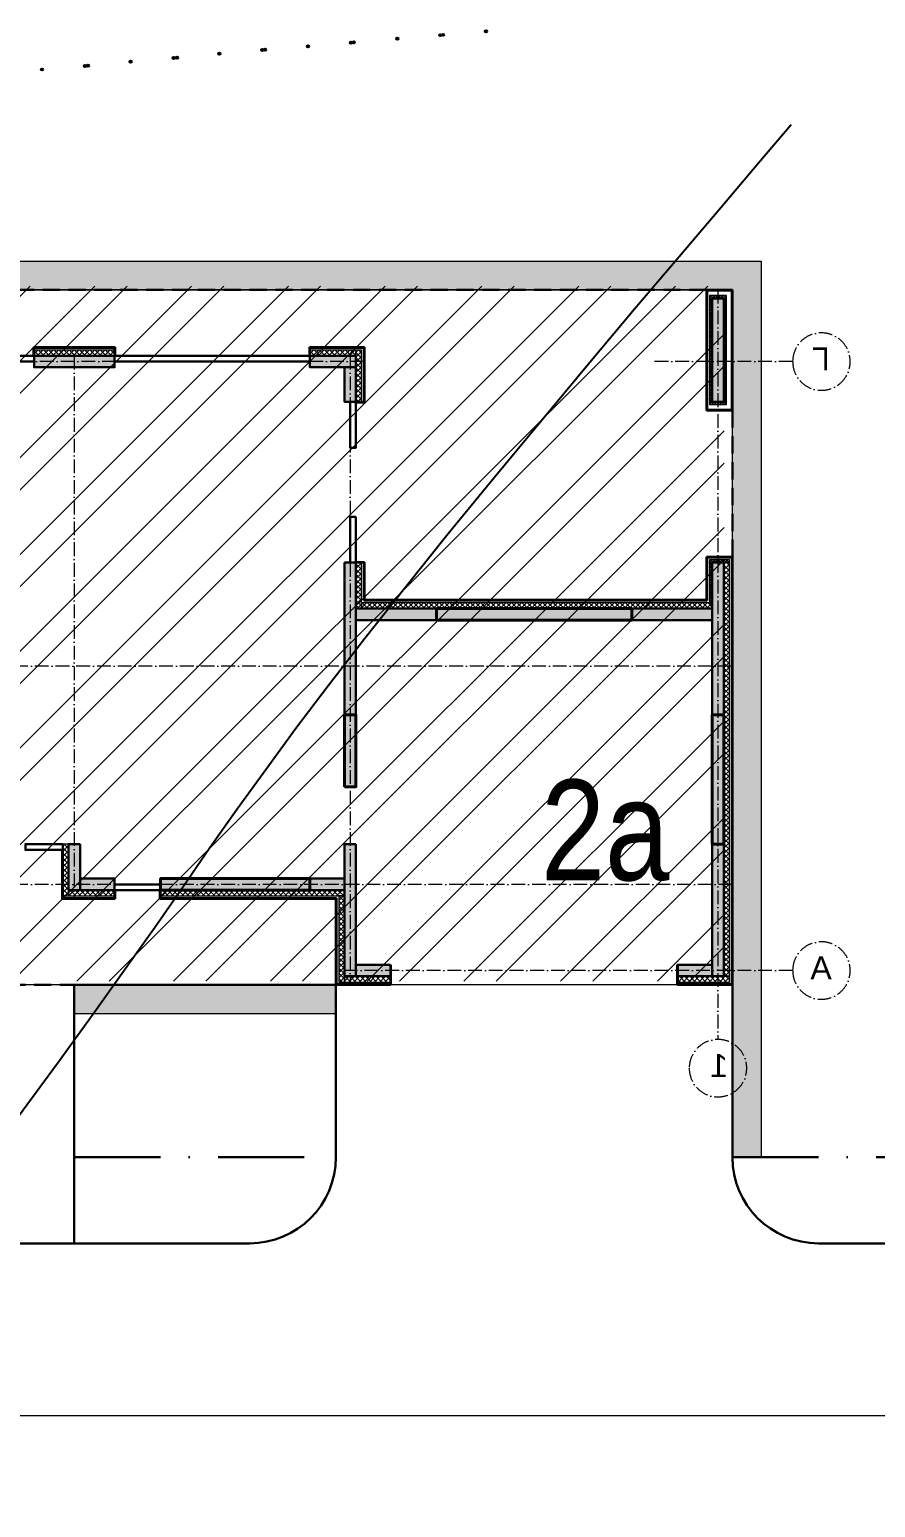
# Model space of a CAD drawing. Header units: millimetres. Extents: x 1353783 to 6492029790, y -7276956 to -512500.
# Drawn here: x 9987517 to 9990460, y -2834021 to -2828876 of the extents above; entities that cross this region are included whole.
import ezdxf

# ---------------------------------------------------------------- set-up
doc = ezdxf.new("R2010")
doc.units = ezdxf.units.MM
for name, pattern in [('( Dashed )', [0.75, 0.5, -0.25]), ('482 Границы районов', [5, 3, -1, 0, -1]), ('ACAD_ISO10W100', [18, 12, -3, 0, -3]), ('CONTI', [0]), ('осевая', [50.800000000000004, 31.75, -6.35, 6.35, -6.35])]:
    doc.linetypes.add(name, pattern=pattern)
doc.layers.get('0').update_dxf_attribs({"lineweight": 5})
doc.layers.get('Defpoints').update_dxf_attribs({"color": 255})
for name, color, linetype, lineweight in [('!A-DIAFRAGM типовой', 142, 'Continuous', 0), ('7земля', 7, 'Continuous', 30), ('DIAFRAGM', 46, 'Continuous', 30), ('G-ANNO-SCHD', 231, 'Continuous', 9), ('Hatch', 254, 'Continuous', 5), ('INSULATION', 81, 'Continuous', 5), ('ГП-Граница учасика ИЖС', 3, 'Continuous', 5), ('ГП-Тратуар', 3, 'Continuous', 5), ('ГР.УЧ', 12, 'ограждение1', 40), ('оси', 231, 'осевая', 9)]:
    doc.layers.add(name, color=color, linetype=linetype, lineweight=lineweight)
for name, color, linetype in [('GORIZUNKNOWN', 32, 'CONTI'), ('SIT_LРЕЛЬЕФ', 7, 'CONTI'), ('РЕЛЬЕФ', 7, 'CONTI')]:
    doc.layers.add(name, color=color, linetype=linetype)
doc.styles.add('GOST Common', font='', dxfattribs={"height": 3})
doc.styles.add('основной', font='Arial Narrow.ttf', dxfattribs={"height": 1.5})
doc.styles.get('GOST Common').set_extended_font_data('GOST Common')
doc.linetypes.add('ограждение1', pattern='A,6.35,-2.54,[133,ltypeshp.shx,S=2.54,R=0,X=-2.54,Y=0],-2.54,25.4', length=36.83)

# ---------------------------------------------------------------- blocks, each defined once
blk = doc.blocks.new('амвамвам')
at = {"lineweight": 30, "ltscale": 100, "true_color": 0x939598}
h = blk.add_hatch(color=252, dxfattribs=at)
h.dxf.hatch_style = 1
h.paths.add_polyline_path([(9894580.338290177, -3565391.88769348), (9894580.338290177, -3565891.88769348), (9899130.338564783, -3565891.887693478), (9899130.341170862, -3565391.887648923)], flags=17)
h.paths.add_polyline_path([(9891780.338290177, -3565391.887648897), (9891780.338290177, -3565891.887648897), (9881030.340903096, -3565891.887648897), (9880530.340903096, -3565891.887648901), (9880530.340903096, -3553291.857615579), (9880530.340903088, -3552791.857615579), (9906030.341103919, -3552791.857615585), (9906530.341103919, -3552791.857615585), (9906530.341103911, -3568391.654640839), (9906030.3378395, -3568391.654640839), (9906030.341103919, -3553291.854581596), (9881030.340903088, -3553291.857665166), (9881030.340903088, -3565391.887693487)])
at = {"color": 251, "lineweight": 15, "ltscale": 100, "true_color": 0x636466}
for points in [[(9891780.338290177, -3565391.887648897), (9891780.338290177, -3565891.887648897), (9881030.340903096, -3565891.887648897), (9880530.340903096, -3565891.887648901), (9880530.340903096, -3553291.857615579), (9880530.340903088, -3552791.857615579), (9906030.341103919, -3552791.857615585), (9906530.341103919, -3552791.857615585), (9906530.341103911, -3568391.654640839), (9906030.3378395, -3568391.654640839), (9906030.341103919, -3553291.854581596), (9881030.340903088, -3553291.857665166), (9881030.340903088, -3565391.887693487)], [(9894580.338290177, -3565391.88769348), (9894580.338290177, -3565891.88769348), (9899130.338564783, -3565891.887693478), (9899130.341170862, -3565391.887648923)]]:
    blk.add_lwpolyline(points, close=True, dxfattribs=at)
blk = doc.blocks.new('ТИП-2')
at = {"layer": '!A-DIAFRAGM типовой', "lineweight": 0, "ltscale": 100, "true_color": 0x000000}
h = blk.add_hatch(color=18, dxfattribs=at)
h.dxf.hatch_style = 1
h.paths.add_polyline_path([(10321114.28069974, -2871325.794384203), (10321314.28069974, -2871325.794339576), (10321314.2802981, -2869525.794339576), (10321114.2802981, -2869525.794384203)])
h = blk.add_hatch(color=18, dxfattribs=at)
h.dxf.hatch_style = 1
h.paths.add_polyline_path([(10345614.2808138, -2871325.784358687), (10345814.2808138, -2871325.78431406), (10345814.28041215, -2869525.78909589), (10345614.28041215, -2869525.789140517)])
h = blk.add_hatch(color=18, dxfattribs=at)
h.dxf.hatch_style = 1
h.paths.add_polyline_path([(10327514.28055711, -2870525.800309684), (10327514.28060173, -2870725.800309684), (10328314.27932481, -2870725.800131175), (10328314.27928018, -2870525.800131175)])
h = blk.add_hatch(color=18, dxfattribs=at)
h.dxf.hatch_style = 1
h.paths.add_polyline_path([(10331714.2812801, -2870525.800449893), (10331714.28132472, -2870725.800449893), (10333114.27990833, -2870725.800137503), (10333114.2798637, -2870525.800137503)])
h = blk.add_hatch(color=18, dxfattribs=at)
h.dxf.hatch_style = 1
h.paths.add_polyline_path([(10335014.28127516, -2870525.800449896), (10335014.28131979, -2870725.800449896), (10336414.27990339, -2870725.800137506), (10336414.27985877, -2870525.800137506)])
h = blk.add_hatch(color=18, dxfattribs=at)
h.dxf.hatch_style = 1
h.paths.add_polyline_path([(10338314.28127516, -2870525.800449896), (10338314.28131979, -2870725.800449896), (10339714.27990339, -2870725.800137506), (10339714.27985877, -2870525.800137506)])
h = blk.add_hatch(color=18, dxfattribs=at)
h.dxf.hatch_style = 1
h.paths.add_polyline_path([(10341714.28127514, -2870525.800449898), (10341714.28131977, -2870725.800449898), (10343114.27990338, -2870725.800137509), (10343114.27985875, -2870525.800137509)])
h = blk.add_hatch(color=18, dxfattribs=at)
h.dxf.hatch_style = 1
h.paths.add_polyline_path([(10345014.2805906, -2870525.791351355), (10345014.28063523, -2870725.791351355), (10345614.28067992, -2870725.791217473), (10345614.28063529, -2870525.791217473)])
h = blk.add_hatch(color=18, dxfattribs=at)
h.dxf.hatch_style = 1
h.paths.add_polyline_path([(10327514.28073561, -2871325.794377865), (10327714.28073561, -2871325.794333238), (10327714.28060173, -2870725.794333238), (10327514.28060173, -2870725.794377865)])
h = blk.add_hatch(color=18, dxfattribs=at)
h.dxf.hatch_style = 1
h.paths.add_polyline_path([(10345814.28014073, -2873575.794361891), (10345614.28014073, -2873575.794406518), (10345614.28085477, -2876775.794416242), (10345814.28085477, -2876775.794371615)])
h = blk.add_hatch(color=18, dxfattribs=at)
h.dxf.hatch_style = 1
h.paths.add_polyline_path([(10321114.28003041, -2876775.795799684), (10321314.28003041, -2876775.795755057), (10321314.2794391, -2874125.798562277), (10321114.2794391, -2874125.798606904)])
h = blk.add_hatch(color=18, dxfattribs=at)
h.dxf.hatch_style = 1
h.paths.add_polyline_path([(10327714.28037449, -2874125.798539959), (10327514.28037449, -2874125.798584586), (10327514.28096579, -2876775.794385423), (10327714.28096579, -2876775.794340796)])
h = blk.add_hatch(color=18, dxfattribs=at)
h.dxf.hatch_style = 1
h.paths.add_polyline_path([(10321314.27962602, -2874925.831572238), (10321314.27967064, -2875125.831572238), (10322714.27967064, -2875125.831259849), (10322714.27962602, -2874925.831259849)])
h = blk.add_hatch(color=18, dxfattribs=at)
h.dxf.hatch_style = 1
h.paths.add_polyline_path([(10326114.28152829, -2874925.825995184), (10326114.28157292, -2875125.825995184), (10327514.28157292, -2875125.825682795), (10327514.28152829, -2874925.825682795)])
h = blk.add_hatch(color=18, dxfattribs=at)
h.dxf.hatch_style = 1
h.paths.add_polyline_path([(10321114.27915135, -2881326.077643656), (10321314.27915135, -2881326.077599029), (10321314.27863808, -2879025.800171928), (10321114.27863808, -2879025.800216555)])
h = blk.add_hatch(color=18, dxfattribs=at)
h.dxf.hatch_style = 1
h.paths.add_polyline_path([(10327514.2807444, -2879025.799959368), (10327714.2807444, -2879025.800003995), (10327714.28023113, -2881326.058647835), (10327514.28023113, -2881326.058603208)])
h = blk.add_hatch(color=18, dxfattribs=at)
h.dxf.hatch_style = 1
h.paths.add_polyline_path([(10332314.28074961, -2879025.801131424), (10332514.28074961, -2879025.801176051), (10332514.28057111, -2879825.794317264), (10332314.28057111, -2879825.794272637)])
h = blk.add_hatch(color=18, dxfattribs=at)
h.dxf.hatch_style = 1
h.paths.add_polyline_path([(10345614.28074932, -2879025.800275051), (10345814.28074932, -2879025.800319678), (10345814.2802361, -2881325.824323273), (10345614.2802361, -2881325.824278646)])
h = blk.add_hatch(color=18, dxfattribs=at)
h.dxf.hatch_style = 1
h.paths.add_polyline_path([(10327714.2805659, -2879825.794171644), (10327714.28061052, -2879625.794171644), (10328314.28098999, -2879625.794305526), (10328314.28094537, -2879825.794305526)])
h = blk.add_hatch(color=18, dxfattribs=at)
h.dxf.hatch_style = 1
h.paths.add_polyline_path([(10331714.28102024, -2879825.794138756), (10331714.28106486, -2879625.794138756), (10332314.28061573, -2879625.794272637), (10332314.28057111, -2879825.794272637)])
h = blk.add_hatch(color=18, dxfattribs=at)
h.dxf.hatch_style = 1
h.paths.add_polyline_path([(10335014.28225489, -2879625.824392607), (10335014.28229951, -2879825.824392607), (10336414.28110833, -2879825.824080218), (10336414.2810637, -2879625.824080218)])
h = blk.add_hatch(color=18, dxfattribs=at)
h.dxf.hatch_style = 1
h.paths.add_polyline_path([(10338314.28253459, -2879625.794518085), (10338314.28257921, -2879825.794518085), (10339714.28052839, -2879825.794205696), (10339714.28048377, -2879625.794205696)])
h = blk.add_hatch(color=18, dxfattribs=at)
h.dxf.hatch_style = 1
h.paths.add_polyline_path([(10341714.28127385, -2879825.824144751), (10341714.28131847, -2879625.824144751), (10343114.27988221, -2879625.824457141), (10343114.27983759, -2879825.824457141)])
h = blk.add_hatch(color=18, dxfattribs=at)
h.dxf.hatch_style = 1
h.paths.add_polyline_path([(10345014.28052612, -2879825.793282383), (10345014.28057075, -2879625.793282383), (10345614.28061544, -2879625.793416264), (10345614.28057081, -2879825.793416264)])
h = blk.add_hatch(color=18, dxfattribs=at)
h.dxf.hatch_style = 1
h.paths.add_polyline_path([(10321314.28051204, -2881126.057442903), (10321314.28055666, -2881326.057442903), (10321914.28006483, -2881326.057309022), (10321914.2800202, -2881126.057309022)])
h = blk.add_hatch(color=18, dxfattribs=at)
h.dxf.hatch_style = 1
h.paths.add_polyline_path([(10326914.28070969, -2881126.058737089), (10326914.28075432, -2881326.058737089), (10327514.28029807, -2881326.058603208), (10327514.28025345, -2881126.058603208)])
at = {"layer": 'Hatch', "lineweight": 40, "ltscale": 0.5, "true_color": 0x000000}
for points in [[(10345814.28061054, -2873575.794361891), (10345614.28061054, -2873575.794361891), (10345614.28061054, -2871325.788480768), (10345814.28061054, -2871325.788480768)], [(10326114.2815506, -2875125.831259849), (10326114.2815506, -2874925.831259849), (10322714.27970029, -2874925.831259849), (10322714.27970029, -2875125.831259849)], [(10321314.27894875, -2879025.800193593), (10321114.27894875, -2879025.800193593), (10321114.27894875, -2876775.793202593), (10321314.27894875, -2876775.793202593)], [(10327714.28061054, -2878025.796644622), (10327514.28061054, -2878025.796644622), (10327514.28061054, -2876775.794349302), (10327714.28061054, -2876775.794349302)], [(10345814.28061053, -2879025.800297365), (10345614.28061053, -2879025.800297365), (10345614.28061053, -2876775.794416242), (10345814.28061053, -2876775.794416242)], [(10335214.28061027, -2879625.821870604), (10335014.28061027, -2879625.821870604), (10335014.28061027, -2879025.825927126), (10335214.28061027, -2879025.825927126)], [(10328314.28098999, -2879825.824323271), (10328314.28098999, -2879625.824323271), (10330914.29235347, -2879625.824323271), (10330914.29235347, -2879825.824323271)], [(10336414.28108601, -2879825.794361876), (10336414.28108601, -2879625.794361876), (10338314.28253459, -2879625.794361876), (10338314.28253459, -2879825.794361876)], [(10339714.28050608, -2879825.794361876), (10339714.28050608, -2879625.794361876), (10341714.28129616, -2879625.794361876), (10341714.28129616, -2879825.794361876)], [(10343114.2798599, -2879825.794361876), (10343114.2798599, -2879625.794361876), (10344214.28054843, -2879625.794361876), (10344214.28054843, -2879825.794361876)]]:
    blk.add_hatch(color=18, dxfattribs=at).paths.add_polyline_path(points)
at = {"layer": 'INSULATION', "ltscale": 0.5, "true_color": 0x000000}
h = blk.add_hatch(dxfattribs=at)
h.set_pattern_fill('ANSI37', color=18, scale=9.999997768927233, angle=-90.00000000000006)
h.set_pattern_definition([(314.9999999999999, (10327382.394814, -2869475.794395359), (22.45063529377169, 22.45063529377164), []), (44.99999999999994, (10327382.394814, -2869475.794395359), (-22.45063529377164, 22.45063529377169), [])])
h.paths.add_polyline_path([(10321364.2798853, -2869475.794395359), (10321364.2798853, -2869525.794384203), (10321064.28030925, -2869525.794384203), (10321064.28030925, -2869475.794395359)])
h = blk.add_hatch(dxfattribs=at)
h.set_pattern_fill('ANSI37', color=18, scale=9.999997768927233, angle=-90.00000000000006)
h.set_pattern_definition([(314.9999999999999, (10351882.39492805, -2869475.789151673), (22.45063529377169, 22.45063529377164), []), (44.99999999999994, (10351882.39492805, -2869475.789151673), (-22.45063529377164, 22.45063529377169), [])])
h.paths.add_polyline_path([(10345914.28061054, -2869475.789151673), (10345914.28061054, -2869525.789140517), (10345564.28042331, -2869525.789140517), (10345564.28042331, -2869475.789151673)])
h = blk.add_hatch(dxfattribs=at)
h.set_pattern_fill('ANSI37', color=18, scale=9.999997768927233, angle=180)
h.set_pattern_definition([(225, (10321114.2802981, -2875843.908888947), (22.45063529377165, -22.45063529377168), []), (314.9999999999999, (10321114.2802981, -2875843.908888947), (22.45063529377168, 22.45063529377165), [])])
h.paths.add_polyline_path([(10321114.2802981, -2871325.790389668), (10321064.28030925, -2871325.790389668), (10321064.28030925, -2869525.794384204), (10321114.2802981, -2869525.794384204)])
h = blk.add_hatch(dxfattribs=at)
h.set_pattern_fill('ANSI37', color=18, scale=9.999997768927233, angle=180)
h.set_pattern_definition([(225, (10321364.2798853, -2875843.90884432), (22.45063529377165, -22.45063529377168), []), (314.9999999999999, (10321364.2798853, -2875843.90884432), (22.45063529377168, 22.45063529377165), [])])
h.paths.add_polyline_path([(10321364.2798853, -2871325.790345041), (10321314.27989646, -2871325.790345041), (10321314.27989646, -2869525.794339577), (10321364.2798853, -2869525.794339577)])
h = blk.add_hatch(dxfattribs=at)
h.set_pattern_fill('ANSI37', color=18, scale=9.999997768927233, angle=180)
h.set_pattern_definition([(225, (10345614.28041215, -2875843.903645261), (22.45063529377165, -22.45063529377168), []), (314.9999999999999, (10345614.28041215, -2875843.903645261), (22.45063529377168, 22.45063529377165), [])])
h.paths.add_polyline_path([(10345614.28041215, -2870425.78714325), (10345564.28042331, -2870425.78714325), (10345564.28042331, -2869525.789140518), (10345614.28041215, -2869525.789140518)])
h = blk.add_hatch(dxfattribs=at)
h.set_pattern_fill('ANSI37', color=18, scale=20)
h.set_pattern_definition([(45, (10345814.28061054, -2874889.555347299), (-44.90128060534577, 44.90128060534577), []), (135, (10345814.28061054, -2874889.555347299), (-44.90128060534577, -44.90128060534576), [])])
h.paths.add_polyline_path([(10345814.28061054, -2869525.78909589), (10345914.28061054, -2869525.78909589), (10345914.28061054, -2881325.824323273), (10345814.28061054, -2881325.824323273)])
h = blk.add_hatch(dxfattribs=at)
h.set_pattern_fill('ANSI37', color=18, scale=20)
h.set_pattern_definition([(45, (10327414.2815629, -2865889.519247569), (-44.90128060534577, 44.90128060534577), []), (135, (10327414.2815629, -2865889.519247569), (-44.90128060534577, -44.90128060534576), [])])
h.paths.add_polyline_path([(10327414.2815629, -2870425.794355548), (10327514.2815629, -2870425.794355548), (10327514.2815629, -2871325.789249334), (10327414.2815629, -2871325.789249334)])
h = blk.add_hatch(dxfattribs=at)
h.set_pattern_fill('ANSI37', color=18, scale=20, angle=-90.00000000000001)
h.set_pattern_definition([(315, (10332450.5196007, -2870425.794355548), (44.90128060534578, 44.90128060534576), []), (44.99999999999999, (10332450.5196007, -2870425.794355548), (-44.90128060534575, 44.90128060534578), [])])
h.paths.add_polyline_path([(10328314.27928018, -2870425.794355548), (10328314.27928018, -2870525.794355548), (10327514.28056893, -2870525.794355548), (10327514.28056893, -2870425.794355548)])
h = blk.add_hatch(dxfattribs=at)
h.set_pattern_fill('ANSI37', color=18, scale=20, angle=-90.00000000000001)
h.set_pattern_definition([(315, (10337250.52018422, -2870425.794361876), (44.90128060534578, 44.90128060534576), []), (44.99999999999999, (10337250.52018422, -2870425.794361876), (-44.90128060534575, 44.90128060534578), [])])
h.paths.add_polyline_path([(10333114.2798637, -2870425.794361876), (10333114.2798637, -2870525.794361876), (10331714.28128971, -2870525.794361876), (10331714.28128971, -2870425.794361876)])
h = blk.add_hatch(dxfattribs=at)
h.set_pattern_fill('ANSI37', color=18, scale=20, angle=-90.00000000000001)
h.set_pattern_definition([(315, (10340550.52017928, -2870425.794361879), (44.90128060534578, 44.90128060534576), []), (44.99999999999999, (10340550.52017928, -2870425.794361879), (-44.90128060534575, 44.90128060534578), [])])
h.paths.add_polyline_path([(10336414.27985877, -2870425.794361879), (10336414.27985877, -2870525.794361879), (10335014.28128477, -2870525.794361879), (10335014.28128477, -2870425.794361879)])
h = blk.add_hatch(dxfattribs=at)
h.set_pattern_fill('ANSI37', color=18, scale=20, angle=-90.00000000000001)
h.set_pattern_definition([(315, (10343850.52017928, -2870425.794361879), (44.90128060534578, 44.90128060534576), []), (44.99999999999999, (10343850.52017928, -2870425.794361879), (-44.90128060534575, 44.90128060534578), [])])
h.paths.add_polyline_path([(10339714.27985877, -2870425.794361879), (10339714.27985877, -2870525.794361879), (10338314.28128477, -2870525.794361879), (10338314.28128477, -2870425.794361879)])
h = blk.add_hatch(dxfattribs=at)
h.set_pattern_fill('ANSI37', color=18, scale=20, angle=-90.00000000000001)
h.set_pattern_definition([(315, (10347250.52017927, -2870425.794361881), (44.90128060534578, 44.90128060534576), []), (44.99999999999999, (10347250.52017927, -2870425.794361881), (-44.90128060534575, 44.90128060534578), [])])
h.paths.add_polyline_path([(10343114.27985875, -2870425.794361881), (10343114.27985875, -2870525.794361881), (10341714.28128475, -2870525.794361881), (10341714.28128475, -2870425.794361881)])
h = blk.add_hatch(dxfattribs=at)
h.set_pattern_fill('ANSI37', color=18, scale=20, angle=-90.00000000000001)
h.set_pattern_definition([(315, (10349750.51964987, -2870425.785062528), (44.90128060534578, 44.90128060534576), []), (44.99999999999999, (10349750.51964987, -2870425.785062528), (-44.90128060534575, 44.90128060534578), [])])
h.paths.add_polyline_path([(10345614.28063529, -2870425.785062528), (10345614.28063529, -2870525.785062528), (10345014.28063528, -2870525.785062528), (10345014.28063528, -2870425.785062528)])
h = blk.add_hatch(dxfattribs=at)
h.set_pattern_fill('ANSI37', color=18, scale=9.999997768927233, angle=-90.00000000000006)
h.set_pattern_definition([(314.9999999999999, (10327382.394814, -2871325.790345041), (22.45063529377169, 22.45063529377164), []), (44.99999999999994, (10327382.394814, -2871325.790345041), (-22.45063529377164, 22.45063529377169), [])])
h.paths.add_polyline_path([(10321364.2798853, -2871325.790345041), (10321364.2798853, -2871375.790333886), (10321064.28030925, -2871375.790333886), (10321064.28030925, -2871325.790345041)])
h = blk.add_hatch(dxfattribs=at)
h.set_pattern_fill('ANSI37', color=18, scale=9.999997768927233, angle=-90.00000000000006)
h.set_pattern_definition([(314.9999999999999, (10327382.39437895, -2874075.798565724), (22.45063529377169, 22.45063529377164), []), (44.99999999999994, (10327382.39437895, -2874075.798565724), (-22.45063529377164, 22.45063529377169), [])])
h.paths.add_polyline_path([(10321364.27945026, -2874075.798565724), (10321364.27945026, -2874125.798554569), (10321014.27946141, -2874125.798554569), (10321014.27946141, -2874075.798565724)])
h = blk.add_hatch(dxfattribs=at)
h.set_pattern_fill('ANSI37', color=18, scale=20)
h.set_pattern_definition([(45, (10321014.27946141, -2874889.533734227), (-44.90128060534577, 44.90128060534577), []), (135, (10321014.27946141, -2874889.533734227), (-44.90128060534577, -44.90128060534576), [])])
h.paths.add_polyline_path([(10321014.27946141, -2874125.798606904), (10321114.27946141, -2874125.798606904), (10321114.27946141, -2881326.048640783), (10321014.27946141, -2881326.048640783)])
h = blk.add_hatch(dxfattribs=at)
h.set_pattern_fill('ANSI37', color=18, scale=9.999997768927233, angle=180)
h.set_pattern_definition([(225, (10321364.27945026, -2880543.938621005), (22.45063529377165, -22.45063529377168), []), (314.9999999999999, (10321364.27945026, -2880543.938621005), (22.45063529377168, 22.45063529377165), [])])
h.paths.add_polyline_path([(10321364.27945026, -2874825.824133673), (10321314.27946142, -2874825.824133673), (10321314.27946142, -2874125.798562277), (10321364.27945026, -2874125.798562277)])
h = blk.add_hatch(dxfattribs=at)
h.set_pattern_fill('ANSI37', color=18, scale=20)
h.set_pattern_definition([(45, (10327414.28061054, -2874689.525385892), (-44.90128060534577, 44.90128060534577), []), (135, (10327414.28061054, -2874689.525385892), (-44.90128060534577, -44.90128060534576), [])])
h.paths.add_polyline_path([(10327414.28061054, -2874125.798386612), (10327514.28061054, -2874125.798386612), (10327514.28061054, -2874925.830007446), (10327414.28061054, -2874925.830007446)])
h = blk.add_hatch(dxfattribs=at)
h.set_pattern_fill('ANSI37', color=18, scale=20, angle=-90.00000000000001)
h.set_pattern_definition([(315, (10330450.52060862, -2874825.824133673), (44.90128060534578, 44.90128060534576), []), (44.99999999999999, (10330450.52060862, -2874825.824133673), (-44.90128060534575, 44.90128060534578), [])])
h.paths.add_polyline_path([(10327414.28159401, -2874825.824133673), (10327414.28159401, -2874925.824133673), (10321314.27962602, -2874925.824133673), (10321314.27962602, -2874825.824133673)])
h = blk.add_hatch(dxfattribs=at)
h.set_pattern_fill('ANSI37', color=18, scale=20, angle=179.9999999999999)
h.set_pattern_definition([(225, (10332614.28057056, -2888962.033331858), (44.90128060534573, -44.90128060534581), []), (314.9999999999999, (10332614.28057056, -2888962.033331858), (44.90128060534581, 44.90128060534572), [])])
h.paths.add_polyline_path([(10332614.28057056, -2879925.794317249), (10332514.28057056, -2879925.794317249), (10332514.28057056, -2879025.801176051), (10332614.28057056, -2879025.801176051)])
h = blk.add_hatch(dxfattribs=at)
h.set_pattern_fill('ANSI37', color=18, scale=20, angle=179.9999999999999)
h.set_pattern_definition([(225, (10335014.28061027, -2888962.063337865), (44.90128060534573, -44.90128060534581), []), (314.9999999999999, (10335014.28061027, -2888962.063337865), (44.90128060534581, 44.90128060534572), [])])
h.paths.add_polyline_path([(10335014.28061027, -2879825.824323271), (10334914.28061027, -2879825.824323271), (10334914.28061027, -2879025.825927126), (10335014.28061027, -2879025.825927126)])
h = blk.add_hatch(dxfattribs=at)
h.set_pattern_fill('ANSI37', color=18, scale=20)
h.set_pattern_definition([(45, (10327714.28025345, -2874989.564133187), (-44.90128060534577, 44.90128060534577), []), (135, (10327714.28025345, -2874989.564133187), (-44.90128060534577, -44.90128060534576), [])])
h.paths.add_polyline_path([(10327714.28025345, -2879925.785347199), (10327814.28025345, -2879925.785347199), (10327814.28025345, -2881426.079039743), (10327714.28025345, -2881426.079039743)])
h = blk.add_hatch(dxfattribs=at)
h.set_pattern_fill('ANSI37', color=18, scale=20, angle=-90.00000000000001)
h.set_pattern_definition([(315, (10336350.53136806, -2879825.824323271), (44.90128060534578, 44.90128060534576), []), (44.99999999999999, (10336350.53136806, -2879825.824323271), (-44.90128060534575, 44.90128060534578), [])])
h.paths.add_polyline_path([(10330914.29235347, -2879825.824323271), (10330914.29235347, -2879925.824323271), (10327714.28053664, -2879925.824323271), (10327714.28053664, -2879825.824323271)])
h = blk.add_hatch(dxfattribs=at)
h.set_pattern_fill('ANSI37', color=18, scale=20, angle=-90.00000000000001)
h.set_pattern_definition([(315, (10337150.5195857, -2879825.794317264), (44.90128060534578, 44.90128060534576), []), (44.99999999999999, (10337150.5195857, -2879825.794317264), (-44.90128060534575, 44.90128060534578), [])])
h.paths.add_polyline_path([(10332514.28057083, -2879825.794317264), (10332514.28057083, -2879925.794317264), (10331714.28105371, -2879925.794317264), (10331714.28105371, -2879825.794317264)])
h = blk.add_hatch(dxfattribs=at)
h.set_pattern_fill('ANSI37', color=18, scale=20, angle=-90.00000000000001)
h.set_pattern_definition([(315, (10337150.51958543, -2879825.794317264), (44.90128060534578, 44.90128060534576), []), (44.99999999999999, (10337150.51958543, -2879825.794317264), (-44.90128060534575, 44.90128060534578), [])])
h.paths.add_polyline_path([(10332514.28057056, -2879825.794317264), (10332514.28057056, -2879925.794317264), (10331714.28105371, -2879925.794317264), (10331714.28105371, -2879825.794317264)])
h = blk.add_hatch(dxfattribs=at)
h.set_pattern_fill('ANSI37', color=18, scale=20, angle=-90.00000000000001)
h.set_pattern_definition([(315, (10348350.49587957, -2879825.824323271), (44.90128060534578, 44.90128060534576), []), (44.99999999999999, (10348350.49587957, -2879825.824323271), (-44.90128060534575, 44.90128060534578), [])])
h.paths.add_polyline_path([(10344214.28054843, -2879825.824323271), (10344214.28054843, -2879925.824323271), (10334914.28061027, -2879925.824323271), (10334914.28061027, -2879825.824323271)])
h = blk.add_hatch(dxfattribs=at)
h.set_pattern_fill('ANSI37', color=18, scale=20, angle=-90.00000000000001)
h.set_pattern_definition([(315, (10350550.47336881, -2879825.793460892), (44.90128060534578, 44.90128060534576), []), (44.99999999999999, (10350550.47336881, -2879825.793460892), (-44.90128060534575, 44.90128060534578), [])])
h.paths.add_polyline_path([(10345614.2805485, -2879825.793460892), (10345614.2805485, -2879925.793460892), (10345014.28057075, -2879925.793460892), (10345014.28057075, -2879825.793460892)])
h = blk.add_hatch(dxfattribs=at)
h.set_pattern_fill('ANSI37', color=18, scale=9.999997768927233, angle=180)
h.set_pattern_definition([(225, (10345614.2805485, -2886243.907965635), (22.45063529377165, -22.45063529377168), []), (314.9999999999999, (10345614.2805485, -2886243.907965635), (22.45063529377168, 22.45063529377165), [])])
h.paths.add_polyline_path([(10345614.2805485, -2881325.824290544), (10345564.28055965, -2881325.824290544), (10345564.28055965, -2879925.793460892), (10345614.2805485, -2879925.793460892)])
h = blk.add_hatch(dxfattribs=at)
h.set_pattern_fill('ANSI37', color=18, scale=20, angle=-90.00000000000001)
h.set_pattern_definition([(315, (10324750.51957127, -2881326.077621342), (44.90128060534578, 44.90128060534576), []), (44.99999999999999, (10324750.51957127, -2881326.077621342), (-44.90128060534575, 44.90128060534578), [])])
h.paths.add_polyline_path([(10321914.28009829, -2881326.077621342), (10321914.28009829, -2881426.077621342), (10321014.27946141, -2881426.077621342), (10321014.27946141, -2881326.077621342)])
h = blk.add_hatch(dxfattribs=at)
h.set_pattern_fill('ANSI37', color=18, scale=20, angle=-90.00000000000001)
h.set_pattern_definition([(315, (10330750.51926805, -2881326.079039743), (44.90128060534578, 44.90128060534576), []), (44.99999999999999, (10330750.51926805, -2881326.079039743), (-44.90128060534575, 44.90128060534578), [])])
h.paths.add_polyline_path([(10327714.28025345, -2881326.079039743), (10327714.28025345, -2881426.079039743), (10326914.28071002, -2881426.079039743), (10326914.28071002, -2881326.079039743)])
h = blk.add_hatch(dxfattribs=at)
h.set_pattern_fill('ANSI37', color=18, scale=9.999997768927233, angle=-90.00000000000006)
h.set_pattern_definition([(314.9999999999999, (10351882.3950644, -2881325.824290544), (22.45063529377169, 22.45063529377164), []), (44.99999999999994, (10351882.3950644, -2881325.824290544), (-22.45063529377164, 22.45063529377169), [])])
h.paths.add_polyline_path([(10345914.28061054, -2881325.824290544), (10345914.28061054, -2881375.824279389), (10345564.28055965, -2881375.824279389), (10345564.28055965, -2881325.824290544)])
at = {"color": 18, "linetype": 'ByBlock', "lineweight": 30, "true_color": 0x000000}
for points in [[(10328314.27928018, -2870525.794355548), (10331714.28130241, -2870525.794355548), (10331714.28130241, -2870625.800449893), (10328314.27928018, -2870625.800449893)], [(10333114.27986369, -2870525.756146566), (10335014.28131978, -2870525.756146566), (10335014.28131978, -2870625.756146566), (10333114.27986369, -2870625.756146566)], [(10336414.27985876, -2870525.794361879), (10338314.28129747, -2870525.794361879), (10338314.28129747, -2870625.800449896), (10336414.27985876, -2870625.800449896)], [(10339714.27985876, -2870525.794361879), (10341714.28131977, -2870525.794361879), (10341714.28131977, -2870625.799449384), (10339714.27985876, -2870625.799449384)], [(10343114.27985875, -2870525.794339563), (10345014.28061292, -2870525.794339563), (10345014.28061292, -2870625.800185732), (10343114.27985875, -2870625.800185732)], [(10327514.2815629, -2871325.795381329), (10327614.2815629, -2871325.795381329), (10327614.2815629, -2872125.795181153), (10327514.2815629, -2872125.795181153)], [(10327514.28071269, -2873325.798386612), (10327614.28071269, -2873325.798386612), (10327614.28071269, -2874125.798562272), (10327514.28071269, -2874125.798562272)], [(10332614.28057056, -2879025.768387593), (10333264.25908176, -2879025.768387593), (10333264.25908176, -2879125.768387593), (10332614.28057056, -2879125.768387593)], [(10334464.24565501, -2879025.825927157), (10334914.29123075, -2879025.825927157), (10334914.29123075, -2879125.825927126), (10334464.24565501, -2879125.825927126)], [(10330914.29235347, -2879725.797039525), (10331714.29235347, -2879725.797039525), (10331714.29235347, -2879825.824323271), (10330914.29235347, -2879825.824323271)], [(10344214.28054843, -2879725.800007225), (10345014.28057075, -2879725.800007225), (10345014.28057075, -2879825.793282383), (10344214.28054843, -2879825.793282383)]]:
    blk.add_lwpolyline(points, close=True, dxfattribs=at)
at = {"layer": '7земля', "color": 18, "lineweight": 30, "ltscale": 100, "true_color": 0x000000}
for p, q in [((10320964.28027582, -2871475.796514559), (10320964.2804097, -2869375.791233699)), ((10320964.2804097, -2869375.791233699), (10321414.2809006, -2869375.791233699)), ((10320974.28027646, -2871465.796514559), (10320974.28040907, -2869385.791233699)), ((10320974.28040907, -2869385.791233699), (10321404.28089996, -2869385.791233699)), ((10321404.28089996, -2869385.791233699), (10321404.28076736, -2871465.796514559)), ((10321414.2809006, -2869375.791233699), (10321414.28076672, -2871475.796514559)), ((10345514.28045678, -2869375.79436189), (10345964.28061054, -2869375.794317263)), ((10345514.28059066, -2870375.794339575), (10345514.28045678, -2869375.79436189)), ((10345524.28045812, -2869385.794360898), (10345954.28061054, -2869385.794318255)), ((10345524.280592, -2870385.794339138), (10345524.28045812, -2869385.794360898)), ((10345954.28061054, -2869385.794318255), (10345954.28061053, -2881465.824344593)), ((10345964.28061054, -2869375.794317263), (10345964.28061053, -2881475.824345585)), ((10328324.28124144, -2870375.794355548), (10327364.28159401, -2870375.794355548)), ((10327364.28159401, -2870375.794355548), (10327364.28159401, -2871335.795381329)), ((10328314.28124144, -2870385.794355548), (10327374.28159401, -2870385.794355548)), ((10327374.28159401, -2870385.794355548), (10327374.28159401, -2871325.795381329)), ((10328314.28124144, -2870525.794355548), (10328314.28124144, -2870385.794355548)), ((10328324.28124144, -2870525.794355548), (10328324.28124144, -2870375.794355548)), ((10333124.27992577, -2870375.794361876), (10331704.28132896, -2870375.794361876)), ((10331704.28132896, -2870375.794361876), (10331704.28132896, -2870525.794361875)), ((10333114.27992577, -2870385.794361876), (10331714.28132896, -2870385.794361876)), ((10331714.28132896, -2870385.794361876), (10331714.28132896, -2870525.794361875)), ((10333114.27992577, -2870525.794361876), (10333114.27992577, -2870385.794361876)), ((10333124.27992577, -2870525.794361876), (10333124.27992577, -2870375.794361876)), ((10336434.27992084, -2870365.794361879), (10334994.28132403, -2870365.79436188)), ((10334994.28132403, -2870365.79436188), (10334994.28132403, -2870525.794361878)), ((10336424.27992084, -2870375.794361879), (10335004.28132403, -2870375.79436188)), ((10335004.28132403, -2870375.79436188), (10335004.28132403, -2870525.794361878)), ((10336424.27992084, -2870525.794361879), (10336424.27992084, -2870375.794361879)), ((10336434.27992084, -2870525.794361879), (10336434.27992084, -2870365.794361879)), ((10339724.27992084, -2870375.794361879), (10338304.28132403, -2870375.79436188)), ((10338304.28132403, -2870375.79436188), (10338304.28132403, -2870525.794361878)), ((10339714.27992084, -2870385.794361879), (10338314.28132403, -2870385.79436188)), ((10338314.28132403, -2870385.79436188), (10338314.28132403, -2870525.794361878)), ((10339714.27992084, -2870525.794361879), (10339714.27992084, -2870385.794361879)), ((10339724.27992084, -2870525.794361879), (10339724.27992084, -2870375.794361879)), ((10343124.27992082, -2870375.794361881), (10341704.28132401, -2870375.794361882)), ((10341704.28132401, -2870375.794361882), (10341704.28132401, -2870525.794361881)), ((10343114.27992082, -2870385.794361881), (10341714.28132401, -2870385.794361882)), ((10341714.28132401, -2870385.794361882), (10341714.28132401, -2870525.794361881)), ((10343114.27992082, -2870525.794361881), (10343114.27992082, -2870385.794361881)), ((10343124.27992082, -2870525.794361881), (10343124.27992082, -2870375.794361881)), ((10345004.28061053, -2870375.794361889), (10345514.28059066, -2870375.794339575)), ((10345004.28061054, -2870525.794361876), (10345004.28061053, -2870375.794361889)), ((10345014.28061053, -2870385.794361452), (10345524.280592, -2870385.794339138)), ((10345014.28061054, -2870525.794361875), (10345014.28061053, -2870385.794361452)), ((10321414.28076672, -2871475.796514559), (10320964.28027582, -2871475.796514559)), ((10321404.28076736, -2871465.796514559), (10320974.28027646, -2871465.796514559)), ((10327364.28159401, -2871335.795381329), (10327514.27367144, -2871335.795381329)), ((10327374.28159401, -2871325.795381329), (10327514.27367144, -2871325.795381329)), ((10320964.28106804, -2881476.057353649), (10320964.28106805, -2874025.8241832)), ((10320964.28106805, -2874025.8241832), (10321414.27945026, -2874025.824160886)), ((10320974.28106804, -2881466.057353649), (10320974.28106805, -2874035.824182704)), ((10320974.28106805, -2874035.824182704), (10321404.27945026, -2874035.824161382)), ((10321404.27945026, -2874035.824161382), (10321404.27945026, -2874785.824122479)), ((10321414.27945026, -2874025.824160886), (10321414.27945026, -2874775.824122517)), ((10327364.28159401, -2874775.82414483), (10327364.21292597, -2874115.798386612)), ((10327364.21292597, -2874115.798386612), (10327514.21293713, -2874115.798386612)), ((10327374.28263445, -2874785.824144868), (10327374.21396641, -2874125.798386612)), ((10327374.21396641, -2874125.798386612), (10327514.21293713, -2874125.798386612)), ((10321404.27945026, -2874785.824122479), (10327374.28263445, -2874785.824144868)), ((10321414.27945026, -2874775.824122517), (10327364.28159401, -2874775.82414483)), ((10332614.261845, -2879125.768828188), (10332614.29885607, -2879965.794317266)), ((10332624.26184499, -2879125.768387593), (10332624.29929667, -2879975.794317266)), ((10334904.29123078, -2879125.822909051), (10334904.28061027, -2879976.91874114)), ((10334914.29123078, -2879125.823033837), (10334914.28073513, -2879966.912338934)), ((10330914.29235347, -2879965.809323515), (10327854.28034276, -2879965.803491376)), ((10327854.28034276, -2879965.803491376), (10327854.28034276, -2881465.80350904)), ((10330924.29235347, -2879975.809342574), (10327864.28034276, -2879975.803510435)), ((10327864.28034276, -2879975.803510435), (10327864.28034276, -2881475.803510435)), ((10330914.29235347, -2879825.839303969), (10330914.29235347, -2879965.809323515)), ((10330924.29235347, -2879825.839303969), (10330924.29235347, -2879975.809342574)), ((10331704.28105371, -2879975.794317264), (10331704.28105371, -2879825.794317265)), ((10332624.29929667, -2879975.794317266), (10331704.28105371, -2879975.794317264)), ((10331714.28105371, -2879965.794317264), (10331714.28105371, -2879825.794317265)), ((10332614.29885607, -2879965.794317266), (10331714.28105371, -2879965.794317264)), ((10334904.28061027, -2879976.91874114), (10336614.28759306, -2879975.82432327)), ((10334914.28073513, -2879966.912338934), (10336614.28119298, -2879965.824325318)), ((10336614.28759306, -2879965.82432327), (10344214.28054843, -2879965.82432327)), ((10336614.28759306, -2879975.82432327), (10344224.28054843, -2879975.82432327)), ((10344214.28054843, -2879965.82432327), (10344214.28054843, -2879825.82432327)), ((10344224.28054843, -2879975.82432327), (10344224.28054843, -2879825.82432327)), ((10345004.28057075, -2879975.794361888), (10345004.28057075, -2879825.824323284)), ((10345514.28052619, -2879975.794361888), (10345004.28057075, -2879975.794361888)), ((10345014.28057075, -2879965.794361888), (10345014.28057075, -2879825.824323284)), ((10345524.28052827, -2879965.794361888), (10345014.28057075, -2879965.794361888)), ((10345514.28021374, -2881475.824300958), (10345514.28052619, -2879975.794361888)), ((10345524.28021582, -2881465.82430195), (10345524.28052827, -2879965.794361888)), ((10321914.28019727, -2881126.05755519), (10321914.28013364, -2881466.057353649)), ((10321924.28019727, -2881126.057557062), (10321924.28013176, -2881476.057353649)), ((10326904.28066573, -2881475.803376555), (10326904.28073118, -2881126.058489048)), ((10326914.2806676, -2881465.803377949), (10326914.28073118, -2881126.05849092)), ((10321924.28013176, -2881476.057353649), (10320964.28106804, -2881476.057353649)), ((10321914.28013364, -2881466.057353649), (10320974.28106804, -2881466.057353649)), ((10327864.28034276, -2881475.803510435), (10326904.28066573, -2881475.803376555)), ((10327854.28034276, -2881465.80350904), (10326914.2806676, -2881465.803377949)), ((10345964.28061053, -2881475.824345585), (10345514.28021374, -2881475.824300958)), ((10345954.28061053, -2881465.824344593), (10345524.28021582, -2881465.82430195))]:
    blk.add_line(p, q, dxfattribs=at)
at = {"layer": '7земля', "color": 18, "linetype": '( Dashed )', "lineweight": 30, "ltscale": 600, "true_color": 0x000000}
for p, q in [((10321414.2809006, -2869375.791233699), (10345514.28045678, -2869375.788007024)), ((10320964.28027582, -2871475.796514559), (10320964.28106805, -2874025.8241832)), ((10327864.28034276, -2881475.824301024), (10345514.28021374, -2881475.824300958))]:
    blk.add_line(p, q, dxfattribs=at)
at = {"layer": 'DIAFRAGM', "color": 18, "ltscale": 0.5, "true_color": 0x000000}
for points in [[(10321114.28069974, -2871325.794384203), (10321314.28069974, -2871325.794339576), (10321314.2802981, -2869525.794339576), (10321114.2802981, -2869525.794384203)], [(10345614.2808138, -2871325.784358687), (10345814.2808138, -2871325.78431406), (10345814.28041215, -2869525.78909589), (10345614.28041215, -2869525.789140517)], [(10327514.28055711, -2870525.800309684), (10327514.28060173, -2870725.800309684), (10328314.27932481, -2870725.800131175), (10328314.27928018, -2870525.800131175)], [(10331714.2812801, -2870525.800449893), (10331714.28132472, -2870725.800449893), (10333114.27990833, -2870725.800137503), (10333114.2798637, -2870525.800137503)], [(10335014.28127516, -2870525.800449896), (10335014.28131979, -2870725.800449896), (10336414.27990339, -2870725.800137506), (10336414.27985877, -2870525.800137506)], [(10338314.28127516, -2870525.800449896), (10338314.28131979, -2870725.800449896), (10339714.27990339, -2870725.800137506), (10339714.27985877, -2870525.800137506)], [(10341714.28127514, -2870525.800449898), (10341714.28131977, -2870725.800449898), (10343114.27990338, -2870725.800137509), (10343114.27985875, -2870525.800137509)], [(10345014.2805906, -2870525.791351355), (10345014.28063523, -2870725.791351355), (10345614.28067992, -2870725.791217473), (10345614.28063529, -2870525.791217473)], [(10327514.28073561, -2871325.794377865), (10327714.28073561, -2871325.794333238), (10327714.28060173, -2870725.794333238), (10327514.28060173, -2870725.794377865)], [(10345814.28014073, -2873575.794361891), (10345614.28014073, -2873575.794406518), (10345614.28085477, -2876775.794416242), (10345814.28085477, -2876775.794371615)], [(10321114.28003041, -2876775.795799684), (10321314.28003041, -2876775.795755057), (10321314.2794391, -2874125.798562277), (10321114.2794391, -2874125.798606904)], [(10327714.28037449, -2874125.798539959), (10327514.28037449, -2874125.798584586), (10327514.28096579, -2876775.794385423), (10327714.28096579, -2876775.794340796)], [(10321314.27962602, -2874925.831572238), (10321314.27967064, -2875125.831572238), (10322714.27967064, -2875125.831259849), (10322714.27962602, -2874925.831259849)], [(10326114.28152829, -2874925.825995184), (10326114.28157292, -2875125.825995184), (10327514.28157292, -2875125.825682795), (10327514.28152829, -2874925.825682795)], [(10321114.27915135, -2881326.077643656), (10321314.27915135, -2881326.077599029), (10321314.27863808, -2879025.800171928), (10321114.27863808, -2879025.800216555)], [(10327514.2807444, -2879025.799959368), (10327714.2807444, -2879025.800003995), (10327714.28023113, -2881326.058647835), (10327514.28023113, -2881326.058603208)], [(10332314.28074961, -2879025.801131424), (10332514.28074961, -2879025.801176051), (10332514.28057111, -2879825.794317264), (10332314.28057111, -2879825.794272637)], [(10345614.28074932, -2879025.800275051), (10345814.28074932, -2879025.800319678), (10345814.2802361, -2881325.824323273), (10345614.2802361, -2881325.824278646)], [(10327714.2805659, -2879825.794171644), (10327714.28061052, -2879625.794171644), (10328314.28098999, -2879625.794305526), (10328314.28094537, -2879825.794305526)], [(10331714.28102024, -2879825.794138756), (10331714.28106486, -2879625.794138756), (10332314.28061573, -2879625.794272637), (10332314.28057111, -2879825.794272637)], [(10335014.28225489, -2879625.824392607), (10335014.28229951, -2879825.824392607), (10336414.28110833, -2879825.824080218), (10336414.2810637, -2879625.824080218)], [(10338314.28253459, -2879625.794518085), (10338314.28257921, -2879825.794518085), (10339714.28052839, -2879825.794205696), (10339714.28048377, -2879625.794205696)], [(10341714.28127385, -2879825.824144751), (10341714.28131847, -2879625.824144751), (10343114.27988221, -2879625.824457141), (10343114.27983759, -2879825.824457141)], [(10345014.28052612, -2879825.793282383), (10345014.28057075, -2879625.793282383), (10345614.28061544, -2879625.793416264), (10345614.28057081, -2879825.793416264)], [(10321314.28051204, -2881126.057442903), (10321314.28055666, -2881326.057442903), (10321914.28006483, -2881326.057309022), (10321914.2800202, -2881126.057309022)], [(10326914.28070969, -2881126.058737089), (10326914.28075432, -2881326.058737089), (10327514.28029807, -2881326.058603208), (10327514.28025345, -2881126.058603208)]]:
    blk.add_lwpolyline(points, close=True, dxfattribs=at)
at = {"layer": 'Hatch', "color": 18, "lineweight": 40, "ltscale": 0.5, "true_color": 0x000000}
for points in [[(10345814.28061054, -2873575.794361891), (10345614.28061054, -2873575.794361891), (10345614.28061054, -2871325.788480768), (10345814.28061054, -2871325.788480768)], [(10326114.2815506, -2875125.831259849), (10326114.2815506, -2874925.831259849), (10322714.27970029, -2874925.831259849), (10322714.27970029, -2875125.831259849)], [(10321314.27894875, -2879025.800193593), (10321114.27894875, -2879025.800193593), (10321114.27894875, -2876775.793202593), (10321314.27894875, -2876775.793202593)], [(10327714.28061054, -2878025.796644622), (10327514.28061054, -2878025.796644622), (10327514.28061054, -2876775.794349302), (10327714.28061054, -2876775.794349302)], [(10345814.28061053, -2879025.800297365), (10345614.28061053, -2879025.800297365), (10345614.28061053, -2876775.794416242), (10345814.28061053, -2876775.794416242)], [(10335214.28061027, -2879625.821870604), (10335014.28061027, -2879625.821870604), (10335014.28061027, -2879025.825927126), (10335214.28061027, -2879025.825927126)], [(10328314.28098999, -2879825.824323271), (10328314.28098999, -2879625.824323271), (10330914.29235347, -2879625.824323271), (10330914.29235347, -2879825.824323271)], [(10336414.28108601, -2879825.794361876), (10336414.28108601, -2879625.794361876), (10338314.28253459, -2879625.794361876), (10338314.28253459, -2879825.794361876)], [(10339714.28050608, -2879825.794361876), (10339714.28050608, -2879625.794361876), (10341714.28129616, -2879625.794361876), (10341714.28129616, -2879825.794361876)], [(10343114.2798599, -2879825.794361876), (10343114.2798599, -2879625.794361876), (10344214.28054843, -2879625.794361876), (10344214.28054843, -2879825.794361876)]]:
    blk.add_lwpolyline(points, close=True, dxfattribs=at)
at = {"layer": 'INSULATION', "color": 18, "ltscale": 0.5, "true_color": 0x000000}
for points in [[(10321364.2798853, -2869475.794395359), (10321364.2798853, -2869525.794384203), (10321064.28030925, -2869525.794384203), (10321064.28030925, -2869475.794395359)], [(10345914.28061054, -2869475.789151673), (10345914.28061054, -2869525.789140517), (10345564.28042331, -2869525.789140517), (10345564.28042331, -2869475.789151673)], [(10321114.2802981, -2871325.790389668), (10321064.28030925, -2871325.790389668), (10321064.28030925, -2869525.794384204), (10321114.2802981, -2869525.794384204)], [(10321364.2798853, -2871325.790345041), (10321314.27989646, -2871325.790345041), (10321314.27989646, -2869525.794339577), (10321364.2798853, -2869525.794339577)], [(10345614.28041215, -2870425.78714325), (10345564.28042331, -2870425.78714325), (10345564.28042331, -2869525.789140518), (10345614.28041215, -2869525.789140518)], [(10345814.28061054, -2869525.78909589), (10345914.28061054, -2869525.78909589), (10345914.28061054, -2881325.824323273), (10345814.28061054, -2881325.824323273)], [(10327414.2815629, -2870425.794355548), (10327514.2815629, -2870425.794355548), (10327514.2815629, -2871325.789249334), (10327414.2815629, -2871325.789249334)], [(10328314.27928018, -2870425.794355548), (10328314.27928018, -2870525.794355548), (10327514.28056893, -2870525.794355548), (10327514.28056893, -2870425.794355548)], [(10333114.2798637, -2870425.794361876), (10333114.2798637, -2870525.794361876), (10331714.28128971, -2870525.794361876), (10331714.28128971, -2870425.794361876)], [(10336414.27985877, -2870425.794361879), (10336414.27985877, -2870525.794361879), (10335014.28128477, -2870525.794361879), (10335014.28128477, -2870425.794361879)], [(10339714.27985877, -2870425.794361879), (10339714.27985877, -2870525.794361879), (10338314.28128477, -2870525.794361879), (10338314.28128477, -2870425.794361879)], [(10343114.27985875, -2870425.794361881), (10343114.27985875, -2870525.794361881), (10341714.28128475, -2870525.794361881), (10341714.28128475, -2870425.794361881)], [(10345614.28063529, -2870425.785062528), (10345614.28063529, -2870525.785062528), (10345014.28063528, -2870525.785062528), (10345014.28063528, -2870425.785062528)], [(10321364.2798853, -2871325.790345041), (10321364.2798853, -2871375.790333886), (10321064.28030925, -2871375.790333886), (10321064.28030925, -2871325.790345041)], [(10321364.27945026, -2874075.798565724), (10321364.27945026, -2874125.798554569), (10321014.27946141, -2874125.798554569), (10321014.27946141, -2874075.798565724)], [(10321014.27946141, -2874125.798606904), (10321114.27946141, -2874125.798606904), (10321114.27946141, -2881326.048640783), (10321014.27946141, -2881326.048640783)], [(10321364.27945026, -2874825.824133673), (10321314.27946142, -2874825.824133673), (10321314.27946142, -2874125.798562277), (10321364.27945026, -2874125.798562277)], [(10327414.28061054, -2874125.798386612), (10327514.28061054, -2874125.798386612), (10327514.28061054, -2874925.830007446), (10327414.28061054, -2874925.830007446)], [(10327414.28159401, -2874825.824133673), (10327414.28159401, -2874925.824133673), (10321314.27962602, -2874925.824133673), (10321314.27962602, -2874825.824133673)], [(10332614.28057056, -2879925.794317249), (10332514.28057056, -2879925.794317249), (10332514.28057056, -2879025.801176051), (10332614.28057056, -2879025.801176051)], [(10335014.28061027, -2879825.824323271), (10334914.28061027, -2879825.824323271), (10334914.28061027, -2879025.825927126), (10335014.28061027, -2879025.825927126)], [(10327714.28025345, -2879925.785347199), (10327814.28025345, -2879925.785347199), (10327814.28025345, -2881426.079039743), (10327714.28025345, -2881426.079039743)], [(10330914.29235347, -2879825.824323271), (10330914.29235347, -2879925.824323271), (10327714.28053664, -2879925.824323271), (10327714.28053664, -2879825.824323271)], [(10332514.28057083, -2879825.794317264), (10332514.28057083, -2879925.794317264), (10331714.28105371, -2879925.794317264), (10331714.28105371, -2879825.794317264)], [(10332514.28057056, -2879825.794317264), (10332514.28057056, -2879925.794317264), (10331714.28105371, -2879925.794317264), (10331714.28105371, -2879825.794317264)], [(10344214.28054843, -2879825.824323271), (10344214.28054843, -2879925.824323271), (10334914.28061027, -2879925.824323271), (10334914.28061027, -2879825.824323271)], [(10345614.2805485, -2879825.793460892), (10345614.2805485, -2879925.793460892), (10345014.28057075, -2879925.793460892), (10345014.28057075, -2879825.793460892)], [(10345614.2805485, -2881325.824290544), (10345564.28055965, -2881325.824290544), (10345564.28055965, -2879925.793460892), (10345614.2805485, -2879925.793460892)], [(10321914.28009829, -2881326.077621342), (10321914.28009829, -2881426.077621342), (10321014.27946141, -2881426.077621342), (10321014.27946141, -2881326.077621342)], [(10327714.28025345, -2881326.079039743), (10327714.28025345, -2881426.079039743), (10326914.28071002, -2881426.079039743), (10326914.28071002, -2881326.079039743)], [(10345914.28061054, -2881325.824290544), (10345914.28061054, -2881375.824279389), (10345564.28055965, -2881375.824279389), (10345564.28055965, -2881325.824290544)]]:
    blk.add_lwpolyline(points, close=True, dxfattribs=at)
at = {"layer": 'оси', "color": 251, "linetype": 'ACAD_ISO10W100', "lineweight": 13, "ltscale": 20, "true_color": 0x636466}
for p, q in [((10321214.27855784, -2869375.791233699), (10321214.28146976, -2882425.823073712)), ((10345714.28062705, -2869525.798193383), (10345714.28061053, -2882425.824323284)), ((10327614.28060475, -2870525.80028737), (10327614.28060966, -2881475.80347557)), ((10332414.28060504, -2870525.800271384), (10332414.28060928, -2879975.794317265)), ((10335714.28118027, -2870525.800271384), (10335714.28118451, -2879976.400334424)), ((10339014.28060011, -2870525.800293701), (10339014.28060434, -2879975.82432327)), ((10342414.27772741, -2870525.800293704), (10342414.27983605, -2879975.82432327)), ((10319914.25899982, -2870625.794361888), (10322414.28082091, -2870625.794919732)), ((10327364.28159401, -2870625.796247389), (10345814.28153783, -2870625.80036424)), ((10320964.28106805, -2875925.794361888), (10345814.28261997, -2875925.794361888)), ((10320964.28106804, -2879725.794819324), (10345814.28059313, -2879725.800364242)), ((10319914.25928302, -2881226.028686455), (10327864.28034276, -2881226.022316434))]:
    blk.add_line(p, q, dxfattribs=at)
for centre in [(10319414.25899982, -2870625.794361887), (10319414.25928302, -2881226.028686453), (10321214.28146899, -2882925.82307255), (10345714.28061053, -2882925.824323284)]:
    blk.add_circle(centre, 500, dxfattribs=at)
at = {"layer": 'оси', "color": 251, "linetype": 'ACAD_ISO10W100', "lineweight": 13, "ltscale": 20, "true_color": 0x636466, "char_height": 400, "width": 158.3999999999999, "attachment_point": 2, "line_spacing_factor": 1.016949152542373, "style": 'GOST Common'}
for s, insert in [('{\\fArial|b0|i0|c204|p34;Г}', (10319419.89483052, -2870379.912045029)), ('{\\fArial|b0|i0|c204|p34;А}', (10319419.89511372, -2880980.146369595)), ('{\\fArial|b0|i0|c204|p34;1}', (10321194.14962821, -2882679.940755692)), ('{\\fArial|b0|i0|c0|p34;7}', (10345694.14876976, -2882679.942006425))]:
    blk.add_mtext(s, dxfattribs=dict(at, insert=insert))
blk = doc.blocks.new('оо')
at = {"layer": 'GORIZUNKNOWN', "color": 9, "true_color": 0xc7c8ca}
blk.add_lwpolyline([(222861.2234596913, -3431741.471817343), (222862.1534596914, -3431740.801817344), (222863.0034596913, -3431740.171817344), (222863.7734596914, -3431739.601817344), (222864.4934596913, -3431739.061817344), (222865.1734596913, -3431738.541817344), (222865.8234596913, -3431738.041817344), (222866.4834596913, -3431737.541817344), (222867.1634596914, -3431737.041817344), (222867.8834596913, -3431736.521817344), (222868.6534596914, -3431735.981817344), (222869.5034596913, -3431735.391817344), (222870.4334596913, -3431734.771817344), (222871.4434596913, -3431734.101817344), (222872.5034596913, -3431733.421817344), (222873.5834596913, -3431732.731817344), (222874.6634596914, -3431732.041817344), (222875.7234596913, -3431731.371817344), (222876.7434596913, -3431730.741817344), (222877.6934596913, -3431730.151817343), (222878.5534596913, -3431729.611817343), (222879.3034596913, -3431729.151817343)], dxfattribs=at)
at = {"layer": 'SIT_LРЕЛЬЕФ', "color": 9, "true_color": 0xc7c8ca}
for centre in [(222867.1834596913, -3431724.251817344), (222867.9134596914, -3431724.421817344), (222867.9634596913, -3431724.431817343), (222868.6934596913, -3431724.591817344), (222869.4234596913, -3431724.761817344), (222869.4834596913, -3431724.771817344), (222870.2034596913, -3431724.931817343), (222870.9334596913, -3431725.101817344), (222870.9834596913, -3431725.111817343), (222871.7134596913, -3431725.281817344), (222872.4434596913, -3431725.451817344), (222872.4934596913, -3431725.461817344), (222873.2334596913, -3431725.631817344), (222873.9634596913, -3431725.801817344), (222874.0134596913, -3431725.811817344), (222874.7434596913, -3431725.981817344)]:
    blk.add_circle(centre, 0.02, dxfattribs=at)

msp = doc.modelspace()

# ---------------------------------------------------------------- hatches: boundary and pattern name
at = {"layer": 'ГП-Граница учасика ИЖС', "true_color": 0xffd1a3}
h = msp.add_hatch(dxfattribs=at)
h.set_pattern_fill('ANSI32', color=41, scale=25)
h.set_pattern_definition([(45, (323070.6094561052, 12.68951068492606), (-168.3798022700466, 168.3798022700466), []), (45, (323182.8627061043, 12.68951068492606), (-168.3798022700466, 168.3798022700466), [])])
h.paths.add_polyline_path([(9984936.424896555, -2829769.006097008), (9989934.334024193, -2829769.006188963), (9989933.379140068, -2832189.012699645), (9984935.47001243, -2832189.012607691)])

# ---------------------------------------------------------------- linework, layer by layer
at = {"layer": 'Defpoints', "lineweight": 0, "ltscale": 100}
msp.add_lwpolyline([(9958662.359783836, -2833701.426922711), (9997962.371181212, -2833701.443044142)], dxfattribs=at)
at = {"layer": 'ГП-Граница учасика ИЖС', "color": 94, "linetype": '482 Границы районов', "lineweight": 30, "ltscale": 100}
for points in [[(9989962.364823839, -2832801.661241664), (9990562.364959255, -2832801.661357109), (9990562.365786618, -2828501.661357105), (9984362.365786616, -2828501.660164163), (9984362.364959255, -2832801.660164168), (9987112.364913976, -2832801.660693296)], [(9987672.364913974, -2832801.660801045), (9988582.364968894, -2832801.660976138)]]:
    msp.add_lwpolyline(points, dxfattribs=at)
at = {"layer": 'ГП-Граница учасика ИЖС', "color": 41, "true_color": 0xffd1a3}
msp.add_lwpolyline([(9984963.411439968, -2829781.700379436), (9989961.320567606, -2829781.70047139), (9989960.365683481, -2832201.706982072), (9984962.456555843, -2832201.706890118)], close=True, dxfattribs=at)
at = {"layer": 'ГП-Граница учасика ИЖС', "color": 251, "lineweight": 30, "ltscale": 100}
for points in [[(9988582.365084343, -2832201.652659907), (9988582.364968894, -2832801.660976138, -0.414213562373095), (9988282.364911173, -2833101.660918415), (9980442.36489189, -2833101.659409921, -0.414213562373095), (9980142.364949614, -2832801.659352198), (9980142.365065059, -2832201.655194084)], [(9991162.365210108, -2832201.703924966), (9991162.365094671, -2832801.661472555, -0.414213562373095), (9990862.365036948, -2833101.661414832), (9990262.364766115, -2833101.661299387, -0.414213562373095), (9989962.364823839, -2832801.661241664), (9989962.364939274, -2832201.703694074)]]:
    msp.add_lwpolyline(points, format="xyb", dxfattribs=at)
msp.add_lwpolyline([(9987672.364856252, -2833101.660801045), (9987672.365029423, -2832201.660801045), (9988582.36508434, -2832201.656818024)], dxfattribs=at)
at = {"layer": 'ГР.УЧ', "lineweight": 50, "ltscale": 50}
msp.add_lwpolyline([(9996494.1091571, -2858056.398360992, -7.283502876590203e-05), (9997765.36598831, -2845883.132954155, -0.003019421047948916), (9997962.371181212, -2843896.789146116), (9997934.553190563, -2810081.437662131), (9997659.754498921, -2802556.662493392, 0.09197002611653685), (9997084.61473342, -2800684.748968167, 0.01897762569963235), (9996793.958496755, -2800133.607665034, -0.01005254699726202), (9995789.745914388, -2798243.092813926), (9989974.739977548, -2788086.964370013)], format="xyb", dxfattribs=at)

# ---------------------------------------------------------------- block references
at = {"color": 1, "lineweight": 30, "xscale": 0.1999999999999998, "yscale": 0.1999999999999998, "zscale": 0.1999999999999998, "rotation": 359.9999889757423}
msp.add_blockref('амвамвам', (8008756.432392774, -2119122.94911043), dxfattribs=at)
at = {"layer": 'ГП-Тратуар', "color": 3, "lineweight": 30, "xscale": -0.1999999999999999, "yscale": 0.2, "zscale": 0.2, "rotation": 359.9999889757078}
msp.add_blockref('ТИП-2', (12054155.33255892, -2255906.940154152), dxfattribs=at)
at = {"layer": 'РЕЛЬЕФ', "color": 240, "lineweight": 30, "true_color": 0xed1f24, "xscale": 200.0000000000001, "yscale": 200.0000000000001, "zscale": 200.0000000000001, "rotation": 17.80578495452471}
msp.add_blockref('оо', (-242329120.9759156, 637008728.1453253), dxfattribs=at)

# ---------------------------------------------------------------- texts
at = {"layer": 'G-ANNO-SCHD', "color": 0, "insert": (9989296.666256163, -2831487.566963519, 231991.4124539885), "char_height": 350, "width": 1716168.185823002, "attachment_point": 1, "line_spacing_factor": 1.149209049011899, "style": 'основной'}
msp.add_mtext('2а', dxfattribs=at)

doc.saveas('drawing.dxf')
